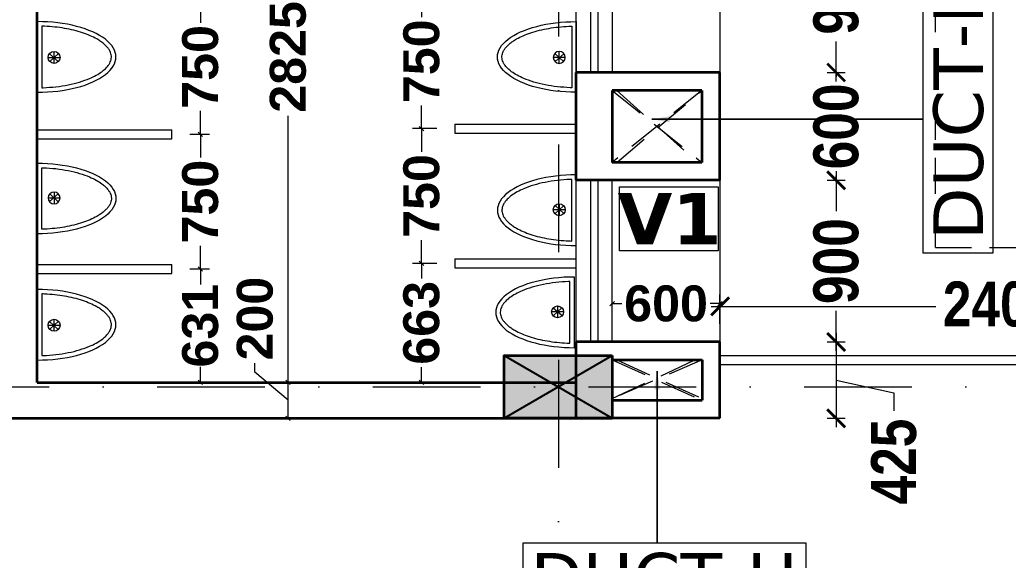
# Model space of a CAD drawing. Header units: millimetres. Extents: x -3092155 to 4513934, y -12317808 to 1850003.
# Drawn here: x -379332 to -373830, y -5524752 to -5521742 of the extents above; entities that cross this region are included whole.
import ezdxf

# ---------------------------------------------------------------- set-up
doc = ezdxf.new("R2010")
doc.units = ezdxf.units.MM
doc.header["$LTSCALE"] = 2
doc.header["$MEASUREMENT"] = 0
doc.header["$PDMODE"] = 34
doc.header["$PDSIZE"] = 500
doc.linetypes.add('DASHDOT', pattern=[1, 0.5, -0.25, 0, -0.25])
doc.linetypes.add('DASHED2', pattern=[0.375, 0.25, -0.125])
for name, color, linetype, lineweight in [('coloumn', 10, 'Continuous', 35), ('cornice', 12, 'Continuous', 25), ('D DIM', 250, 'Continuous', 9), ('FIXTURE', 252, 'Continuous', 0), ('glass', 5, 'Continuous', 15), ('GRID', 251, 'DASHDOT', 5), ('RAILING', 47, 'Continuous', 13), ('SILL', 74, 'Continuous', 9), ('TEXT', 7, 'Continuous', 13), ('toi.dim.', 214, 'Continuous', 9), ('VENTI', 162, 'Continuous', 5), ('WAll', 250, 'Continuous', 35)]:
    doc.layers.add(name, color=color, linetype=linetype, lineweight=lineweight)
for name, color, linetype, lineweight, true_color in [('DOT', 7, 'DASHED2', 0, 0x89067c), ('duct text', 7, 'Continuous', 5, 0x30182a), ('partation wall', 7, 'Continuous', 20, 0x525023)]:
    doc.layers.add(name, color=color, linetype=linetype, lineweight=lineweight, true_color=true_color)
doc.styles.add('door', font='arial.ttf', dxfattribs={"height": 70})
doc.styles.add('INNER DIM', font='ARIALNB.TTF', dxfattribs={"height": 250})
doc.styles.add('int dim', font='arialbd.ttf', dxfattribs={"height": 200})
doc.styles.add('style2', font='verdana.ttf')
doc.dimstyles.new('DOOR', dxfattribs={"dimtxt": 100, "dimasz": 100, "dimexe": 25, "dimexo": 50, "dimgap": 25, "dimtad": 0, "dimtih": 1, "dimtoh": 1, "dimdec": 0, "dimzin": 3, "dimdsep": 46, "dimtxsty": 'door', "dimblk": 'OBLIQUE', "dimcen": 200, "dimclrd": 256, "dimclre": 256, "dimclrt": 256, "dimadec": 0, "dimazin": 0, "dimtfac": 1, "dimtdec": 0, "dimtofl": 0, "dimtmove": 2, "dimatfit": 3, "dimfxl": 300, "dimfxlon": 1, "dimfrac": 1, "dimtolj": 1, "dimtzin": 0, "dimlwd": -1, "dimlwe": -1, "dimarcsym": 0})
doc.dimstyles.new('external final', dxfattribs={"dimscale": 0, "dimtxt": 250, "dimasz": 100, "dimexe": 50, "dimexo": 50, "dimgap": 50, "dimtad": 0, "dimdec": 0, "dimzin": 0, "dimdsep": 46, "dimtxsty": 'INNER DIM', "dimblk": 'ARCHTICK', "dimcen": 100, "dimdle": 50, "dimclrd": 256, "dimclre": 256, "dimclrt": 256, "dimadec": 0, "dimazin": 0, "dimtfac": 1, "dimtdec": 0, "dimtix": 1, "dimtmove": 1, "dimatfit": 3, "dimfxl": 50, "dimfxlon": 1, "dimtolj": 1, "dimtzin": 0, "dimlwd": -1, "dimlwe": -1, "dimarcsym": 1})
doc.dimstyles.new('toilet detail', dxfattribs={"dimtxt": 150, "dimasz": 25, "dimexe": 50, "dimexo": 100, "dimgap": 25, "dimtad": 0, "dimdec": 0, "dimzin": 3, "dimdsep": 46, "dimtxsty": 'int dim', "dimblk": 'OBLIQUE', "dimcen": 90, "dimclrd": 214, "dimclre": 214, "dimclrt": 256, "dimadec": 0, "dimazin": 0, "dimtfac": 1, "dimtdec": 0, "dimtofl": 0, "dimtmove": 1, "dimatfit": 3, "dimfxl": 1, "dimfrac": 1, "dimtolj": 1, "dimtzin": 0, "dimlwd": -1, "dimlwe": -1, "dimarcsym": 1})

# ---------------------------------------------------------------- blocks, each defined once
blk = doc.blocks.new('_ArchTick')
at = {"color": 0, "linetype": 'ByBlock', "const_width": 0.15}
blk.add_lwpolyline([(-0.5, -0.5), (0.5, 0.5)], dxfattribs=at)
blk = doc.blocks.new('*D215')
at = {"layer": 'D DIM', "ltscale": 100, "transparency": 16777216}
for p, q in [((-374787.9, -5521086.2), (-374787.9, -5521308.8)), ((-374837.9, -5521136.2), (-374737.9, -5521136.2)), ((-374787.9, -5522086.2), (-374787.9, -5521863.6)), ((-374837.9, -5522036.2), (-374737.9, -5522036.2))]:
    blk.add_line(p, q, dxfattribs=at)
at = {"layer": 'Defpoints', "color": 0, "lineweight": 50, "ltscale": 100, "transparency": 16777216}
for p in [(-375433.5, -5521136.2), (-375433.5, -5522036.2), (-374787.9, -5522036.2)]:
    blk.add_point(p, dxfattribs=at)
at = {"layer": 'D DIM', "ltscale": 100, "transparency": 16777216, "xscale": 100, "yscale": 100, "zscale": 100}
for p, rotation in [((-374787.9, -5521136.2), 90), ((-374787.9, -5522036.2), 270)]:
    blk.add_blockref('_ArchTick', p, dxfattribs=dict(at, rotation=rotation))
at = {"layer": 'D DIM', "ltscale": 100, "transparency": 16777216, "insert": (-374787.9, -5521586.2), "char_height": 250, "attachment_point": 5, "rotation": 90, "style": 'INNER DIM'}
blk.add_mtext('\\A1;900', dxfattribs=at)
blk = doc.blocks.new('*D216')
at = {"layer": 'D DIM', "ltscale": 100, "transparency": 16777216}
for p, q in [((-374837.9, -5522036.2), (-374737.9, -5522036.2)), ((-374787.9, -5522036.2), (-374787.9, -5522060.3)), ((-374787.9, -5522636.2), (-374787.9, -5522612.1)), ((-374837.9, -5522636.2), (-374737.9, -5522636.2))]:
    blk.add_line(p, q, dxfattribs=at)
at = {"layer": 'Defpoints', "color": 0, "lineweight": 50, "ltscale": 100, "transparency": 16777216}
for p in [(-375433.5, -5522036.2), (-375433.5, -5522636.2), (-374787.9, -5522636.2)]:
    blk.add_point(p, dxfattribs=at)
at = {"layer": 'D DIM', "ltscale": 100, "transparency": 16777216, "insert": (-374787.9, -5522336.2), "char_height": 250, "attachment_point": 5, "rotation": 90, "style": 'INNER DIM'}
blk.add_mtext('\\A1;600', dxfattribs=at)
blk = doc.blocks.new('*D217')
at = {"layer": 'D DIM', "ltscale": 100, "transparency": 16777216}
for p, q in [((-374787.9, -5522586.2), (-374787.9, -5522808.8)), ((-374837.9, -5522636.2), (-374737.9, -5522636.2)), ((-374787.9, -5523586.2), (-374787.9, -5523363.6)), ((-374837.9, -5523536.2), (-374737.9, -5523536.2))]:
    blk.add_line(p, q, dxfattribs=at)
at = {"layer": 'Defpoints', "color": 0, "lineweight": 50, "ltscale": 100, "transparency": 16777216}
for p in [(-375433.5, -5522636.2), (-375433.5, -5523536.2), (-374787.9, -5523536.2)]:
    blk.add_point(p, dxfattribs=at)
at = {"layer": 'D DIM', "ltscale": 100, "transparency": 16777216, "xscale": 100, "yscale": 100, "zscale": 100}
for p, rotation in [((-374787.9, -5522636.2), 90), ((-374787.9, -5523536.2), 270)]:
    blk.add_blockref('_ArchTick', p, dxfattribs=dict(at, rotation=rotation))
at = {"layer": 'D DIM', "ltscale": 100, "transparency": 16777216, "insert": (-374787.9, -5523086.2), "char_height": 250, "attachment_point": 5, "rotation": 90, "style": 'INNER DIM'}
blk.add_mtext('\\A1;900', dxfattribs=at)
blk = doc.blocks.new('*D218')
at = {"layer": 'D DIM', "ltscale": 100, "transparency": 16777216}
for p, q in [((-374787.9, -5523486.2), (-374787.9, -5524011.2)), ((-374837.9, -5523536.2), (-374737.9, -5523536.2)), ((-374787.9, -5523748.7), (-374466.2, -5523820.5)), ((-374466.2, -5523820.5), (-374466.2, -5523920.5)), ((-374837.9, -5523961.2), (-374737.9, -5523961.2))]:
    blk.add_line(p, q, dxfattribs=at)
at = {"layer": 'Defpoints', "color": 0, "lineweight": 50, "ltscale": 100, "transparency": 16777216}
for p in [(-375433.5, -5523536.2), (-375433.5, -5523961.2), (-374787.9, -5523961.2)]:
    blk.add_point(p, dxfattribs=at)
at = {"layer": 'D DIM', "ltscale": 100, "transparency": 16777216, "xscale": 100, "yscale": 100, "zscale": 100}
for p, rotation in [((-374787.9, -5523536.2), 90), ((-374787.9, -5523961.2), 270)]:
    blk.add_blockref('_ArchTick', p, dxfattribs=dict(at, rotation=rotation))
at = {"layer": 'D DIM', "ltscale": 100, "transparency": 16777216, "insert": (-374466.2, -5524202.4), "char_height": 250, "attachment_point": 5, "rotation": 90, "style": 'INNER DIM'}
blk.add_mtext('\\A1;425', dxfattribs=at)
blk = doc.blocks.new('*D219')
at = {"layer": 'D DIM', "ltscale": 100, "transparency": 16777216}
for p, q in [((-375433.5, -5523388.3), (-375433.5, -5523288.3)), ((-373033.5, -5523388.3), (-373033.5, -5523288.3)), ((-375483.5, -5523338.3), (-374233.5, -5523338.3)), ((-372983.5, -5523338.3), (-373517.5, -5523338.3))]:
    blk.add_line(p, q, dxfattribs=at)
at = {"layer": 'Defpoints', "color": 0, "lineweight": 50, "ltscale": 100, "transparency": 16777216}
for p in [(-375433.5, -5523338.3), (-375433.5, -5523611.2), (-373033.5, -5523611.2)]:
    blk.add_point(p, dxfattribs=at)
at = {"layer": 'D DIM', "ltscale": 100, "transparency": 16777216, "xscale": 100, "yscale": 100, "zscale": 100, "rotation": 180}
blk.add_blockref('_ArchTick', (-375433.5, -5523338.3), dxfattribs=at)
at = {"layer": 'D DIM', "ltscale": 100, "transparency": 16777216, "xscale": 100, "yscale": 100, "zscale": 100}
blk.add_blockref('_ArchTick', (-373033.5, -5523338.3), dxfattribs=at)
at = {"layer": 'D DIM', "ltscale": 100, "transparency": 16777216, "insert": (-373875.5, -5523326.5), "char_height": 250, "attachment_point": 5, "style": 'INNER DIM'}
blk.add_mtext('\\A1;2400', dxfattribs=at)
blk = doc.blocks.new('S.F')
at = {"layer": 'coloumn', "ltscale": 100}
blk.add_hatch(color=256, dxfattribs=at).paths.add_polyline_path([(109635.5, -5831806.2), (109635.5, -5832156.2), (109035.5, -5832156.2), (109035.5, -5831806.2)])
at = {"layer": 'coloumn', "lineweight": 25, "ltscale": 100}
for p, q in [((109035.5, -5832156.2), (109635.5, -5831806.2)), ((109035.5, -5831806.2), (109635.5, -5832156.2))]:
    blk.add_line(p, q, dxfattribs=at)
at = {"layer": 'coloumn', "ltscale": 100}
blk.add_lwpolyline([(109635.5, -5831806.2), (109635.5, -5832156.2), (109035.5, -5832156.2), (109035.5, -5831806.2)], close=True, dxfattribs=at)
blk = doc.blocks.new('uri')
at = {"layer": 'FIXTURE', "ltscale": 100}
for p, q in [((1256537.1, -5187074), (1256537.1, -5186680.5)), ((1256512.1, -5187048.7), (1256512.1, -5186705.8)), ((1256466.9, -5186851.8), (1256419.1, -5186897.2)), ((1256419.4, -5186851.5), (1256468.8, -5186895.1)), ((1256443, -5186841.5), (1256443, -5186907.5)), ((1256476, -5186874.5), (1256410, -5186874.5))]:
    blk.add_line(p, q, dxfattribs=at)
blk.add_circle((1256443, -5186874.5), 33, dxfattribs=at)
blk.add_ellipse((1256537.1, -5186877.2), major_axis=(438.1, 0), ratio=0.449067, start_param=1.570796, end_param=4.712389, dxfattribs=at)
blk.add_open_spline([(1256512.1, -5186705.8), (1256509.5, -5186705.9), (1256506.8, -5186706), (1256480, -5186706.9), (1256456, -5186708.7), (1256409.1, -5186714), (1256386.2, -5186717.6), (1256342.2, -5186726.3), (1256321.1, -5186731.6), (1256281.3, -5186743.5), (1256262.7, -5186750.2), (1256232.3, -5186763.1), (1256219.9, -5186769.1), (1256197.3, -5186781.7), (1256187, -5186788.2), (1256170.4, -5186800.5), (1256163.6, -5186806.1), (1256151.8, -5186817.5), (1256146.7, -5186823.2), (1256138.9, -5186833.5), (1256135.9, -5186838.1), (1256130.9, -5186847.2), (1256129, -5186851.7), (1256126.1, -5186860.5), (1256125.1, -5186864.8), (1256124, -5186873.4), (1256123.9, -5186877.6), (1256124.5, -5186886.2), (1256125.2, -5186890.5), (1256127.6, -5186899.2), (1256129.3, -5186903.6), (1256133.7, -5186912.7), (1256136.4, -5186917.3), (1256142.9, -5186926.6), (1256146.7, -5186931.3), (1256155.4, -5186940.7), (1256160.4, -5186945.4), (1256171.3, -5186954.7), (1256177.4, -5186959.3), (1256190.5, -5186968.4), (1256197.6, -5186972.9), (1256216.5, -5186983.7), (1256228.9, -5186989.8), (1256255.6, -5187001.5), (1256270, -5187006.9), (1256300.3, -5187016.9), (1256316.3, -5187021.5), (1256349.6, -5187029.7), (1256366.9, -5187033.3), (1256402.5, -5187039.4), (1256420.8, -5187041.9), (1256458.1, -5187045.9), (1256477, -5187047.3), (1256501.4, -5187048.3), (1256506.8, -5187048.5), (1256512.1, -5187048.7)], degree=3, knots=[1.629393, 1.629393, 1.629393, 1.629393, 1.648181, 1.648181, 1.818462, 1.818462, 1.988743, 1.988743, 2.159025, 2.159025, 2.329306, 2.329306, 2.461629, 2.461629, 2.593951, 2.593951, 2.703241, 2.703241, 2.812532, 2.812532, 2.903056, 2.903056, 2.993581, 2.993581, 3.084106, 3.084106, 3.17463, 3.17463, 3.265155, 3.265155, 3.35568, 3.35568, 3.446205, 3.446205, 3.536729, 3.536729, 3.627254, 3.627254, 3.717779, 3.717779, 3.808303, 3.808303, 3.942921, 3.942921, 4.077539, 4.077539, 4.212157, 4.212157, 4.346775, 4.346775, 4.481393, 4.481393, 4.616011, 4.616011, 4.653792, 4.653792, 4.653792, 4.653792], dxfattribs=at)
blk = doc.blocks.new('_Oblique')
at = {"color": 0, "linetype": 'ByBlock', "lineweight": -2}
blk.add_line((-0.5, -0.5), (0.5, 0.5), dxfattribs=at)
blk = doc.blocks.new('*D1144')
at = {"layer": 'Defpoints', "color": 0, "lineweight": 50, "ltscale": 100, "transparency": 16777216}
for p in [(-1459065.3, -5393589.5), (-1458368.5, -5393589.5), (-1458368.5, -5393789.5)]:
    blk.add_point(p, dxfattribs=at)
at = {"layer": 'toi.dim.', "color": 214, "ltscale": 100, "transparency": 16777216}
for p, q in [((-1459249.4, -5393532.6), (-1459249.4, -5393482.6)), ((-1459065.3, -5393689.5), (-1459249.4, -5393532.6)), ((-1458468.5, -5393589.5), (-1459115.3, -5393589.5)), ((-1459065.3, -5393789.5), (-1459065.3, -5393589.5)), ((-1458468.5, -5393789.5), (-1459115.3, -5393789.5))]:
    blk.add_line(p, q, dxfattribs=at)
at = {"layer": 'toi.dim.', "color": 214, "ltscale": 100, "transparency": 16777216, "xscale": 25, "yscale": 25, "zscale": 25}
for p, rotation in [((-1459065.3, -5393589.5), 90), ((-1459065.3, -5393789.5), 270)]:
    blk.add_blockref('_Oblique', p, dxfattribs=dict(at, rotation=rotation))
at = {"layer": 'toi.dim.', "ltscale": 100, "transparency": 16777216, "insert": (-1459249.4, -5393234.8), "char_height": 200, "attachment_point": 5, "rotation": 90, "style": 'int dim'}
blk.add_mtext('\\A1;200', dxfattribs=at)
blk = doc.blocks.new('*D1145')
at = {"layer": 'Defpoints', "color": 0, "lineweight": 50, "ltscale": 100, "transparency": 16777216}
for p in [(-1459065.3, -5390764.5), (-1458811.6, -5390764.5), (-1458368.5, -5393589.5)]:
    blk.add_point(p, dxfattribs=at)
at = {"layer": 'toi.dim.', "color": 214, "ltscale": 100, "transparency": 16777216}
for p, q in [((-1458911.6, -5390764.5), (-1459115.3, -5390764.5)), ((-1459065.3, -5390764.5), (-1459065.3, -5391449.4)), ((-1459065.3, -5393589.5), (-1459065.3, -5392105.5)), ((-1458468.5, -5393589.5), (-1459115.3, -5393589.5))]:
    blk.add_line(p, q, dxfattribs=at)
at = {"layer": 'toi.dim.', "color": 214, "ltscale": 100, "transparency": 16777216, "xscale": 25, "yscale": 25, "zscale": 25}
for p, rotation in [((-1459065.3, -5390764.5), 90), ((-1459065.3, -5393589.5), 270)]:
    blk.add_blockref('_Oblique', p, dxfattribs=dict(at, rotation=rotation))
at = {"layer": 'toi.dim.', "ltscale": 100, "transparency": 16777216, "insert": (-1459065.3, -5391777.5), "char_height": 200, "attachment_point": 5, "rotation": 90, "style": 'int dim'}
blk.add_mtext('\\A1;2825', dxfattribs=at)
blk = doc.blocks.new('*D1154')
at = {"layer": 'Defpoints', "color": 0, "lineweight": 50, "ltscale": 100, "transparency": 16777216}
for p in [(-1456661.2, -5393151.3), (-1457261.6, -5393364.5), (-1456661.2, -5393364.5)]:
    blk.add_point(p, dxfattribs=at)
at = {"layer": 'toi.dim.', "color": 214, "ltscale": 100, "transparency": 16777216}
for p, q in [((-1457261.6, -5393264.5), (-1457261.6, -5393101.3)), ((-1456661.2, -5393264.5), (-1456661.2, -5393101.3)), ((-1457261.6, -5393151.3), (-1457206.7, -5393151.3)), ((-1456661.2, -5393151.3), (-1456716.2, -5393151.3))]:
    blk.add_line(p, q, dxfattribs=at)
at = {"layer": 'toi.dim.', "color": 214, "ltscale": 100, "transparency": 16777216, "xscale": 25, "yscale": 25, "zscale": 25, "rotation": 180}
blk.add_blockref('_Oblique', (-1457261.6, -5393151.3), dxfattribs=at)
at = {"layer": 'toi.dim.', "color": 214, "ltscale": 100, "transparency": 16777216, "xscale": 25, "yscale": 25, "zscale": 25}
blk.add_blockref('_Oblique', (-1456661.2, -5393151.3), dxfattribs=at)
at = {"layer": 'toi.dim.', "ltscale": 100, "transparency": 16777216, "insert": (-1456961.4, -5393151.3), "char_height": 200, "attachment_point": 5, "style": 'int dim'}
blk.add_mtext('\\A1;600', dxfattribs=at)
blk = doc.blocks.new('*D1156')
at = {"layer": 'Defpoints', "color": 0, "lineweight": 50, "ltscale": 100, "transparency": 16777216}
for p in [(-1458136.6, -5391426.9), (-1458322.5, -5392176.9), (-1458136.6, -5392176.9)]:
    blk.add_point(p, dxfattribs=at)
at = {"layer": 'toi.dim.', "color": 214, "ltscale": 100, "transparency": 16777216}
for p, q in [((-1458236.6, -5391426.9), (-1458372.5, -5391426.9)), ((-1458322.5, -5391426.9), (-1458322.5, -5391556.7)), ((-1458322.5, -5392176.9), (-1458322.5, -5392047.2)), ((-1458236.6, -5392176.9), (-1458372.5, -5392176.9))]:
    blk.add_line(p, q, dxfattribs=at)
at = {"layer": 'toi.dim.', "color": 214, "ltscale": 100, "transparency": 16777216, "xscale": 25, "yscale": 25, "zscale": 25}
for p, rotation in [((-1458322.5, -5391426.9), 90), ((-1458322.5, -5392176.9), 270)]:
    blk.add_blockref('_Oblique', p, dxfattribs=dict(at, rotation=rotation))
at = {"layer": 'toi.dim.', "ltscale": 100, "transparency": 16777216, "insert": (-1458322.5, -5391801.9), "char_height": 200, "attachment_point": 5, "rotation": 90, "style": 'int dim'}
blk.add_mtext('\\A1;750', dxfattribs=at)
blk = doc.blocks.new('*D1157')
at = {"layer": 'Defpoints', "color": 0, "lineweight": 50, "ltscale": 100, "transparency": 16777216}
for p in [(-1458136.6, -5392176.9), (-1458322.5, -5392926.9), (-1458136.6, -5392926.9)]:
    blk.add_point(p, dxfattribs=at)
at = {"layer": 'toi.dim.', "color": 214, "ltscale": 100, "transparency": 16777216}
for p, q in [((-1458236.6, -5392176.9), (-1458372.5, -5392176.9)), ((-1458322.5, -5392176.9), (-1458322.5, -5392306.7)), ((-1458322.5, -5392926.9), (-1458322.5, -5392797.2)), ((-1458236.6, -5392926.9), (-1458372.5, -5392926.9))]:
    blk.add_line(p, q, dxfattribs=at)
at = {"layer": 'toi.dim.', "color": 214, "ltscale": 100, "transparency": 16777216, "xscale": 25, "yscale": 25, "zscale": 25}
for p, rotation in [((-1458322.5, -5392176.9), 90), ((-1458322.5, -5392926.9), 270)]:
    blk.add_blockref('_Oblique', p, dxfattribs=dict(at, rotation=rotation))
at = {"layer": 'toi.dim.', "ltscale": 100, "transparency": 16777216, "insert": (-1458322.5, -5392551.9), "char_height": 200, "attachment_point": 5, "rotation": 90, "style": 'int dim'}
blk.add_mtext('\\A1;750', dxfattribs=at)
blk = doc.blocks.new('*D1158')
at = {"layer": 'Defpoints', "color": 0, "lineweight": 50, "ltscale": 100, "transparency": 16777216}
for p in [(-1458136.6, -5392926.9), (-1458322.5, -5393589.5), (-1458136.6, -5393589.5)]:
    blk.add_point(p, dxfattribs=at)
at = {"layer": 'toi.dim.', "color": 214, "ltscale": 100, "transparency": 16777216}
for p, q in [((-1458236.6, -5392926.9), (-1458372.5, -5392926.9)), ((-1458322.5, -5392926.9), (-1458322.5, -5393012.1)), ((-1458322.5, -5393589.5), (-1458322.5, -5393504.3)), ((-1458236.6, -5393589.5), (-1458372.5, -5393589.5))]:
    blk.add_line(p, q, dxfattribs=at)
at = {"layer": 'toi.dim.', "color": 214, "ltscale": 100, "transparency": 16777216, "xscale": 25, "yscale": 25, "zscale": 25}
for p, rotation in [((-1458322.5, -5392926.9), 90), ((-1458322.5, -5393589.5), 270)]:
    blk.add_blockref('_Oblique', p, dxfattribs=dict(at, rotation=rotation))
at = {"layer": 'toi.dim.', "ltscale": 100, "transparency": 16777216, "insert": (-1458322.5, -5393258.2), "char_height": 200, "attachment_point": 5, "rotation": 90, "style": 'int dim'}
blk.add_mtext('\\A1;663', dxfattribs=at)
blk = doc.blocks.new('*D1189')
at = {"layer": 'Defpoints', "color": 0, "lineweight": 50, "ltscale": 100, "transparency": 16777216}
for p in [(-1459711.6, -5392958.2), (-1459553.4, -5392958.2), (-1459650, -5393589.5)]:
    blk.add_point(p, dxfattribs=at)
at = {"layer": 'toi.dim.', "color": 214, "ltscale": 100, "transparency": 16777216}
for p, q in [((-1459611.6, -5392958.2), (-1459503.4, -5392958.2)), ((-1459553.4, -5392958.2), (-1459553.4, -5393044.4)), ((-1459553.4, -5393589.5), (-1459553.4, -5393503.3)), ((-1459550, -5393589.5), (-1459503.4, -5393589.5))]:
    blk.add_line(p, q, dxfattribs=at)
at = {"layer": 'toi.dim.', "color": 214, "ltscale": 100, "transparency": 16777216, "xscale": 25, "yscale": 25, "zscale": 25}
for p, rotation in [((-1459553.4, -5392958.2), 90), ((-1459553.4, -5393589.5), 270)]:
    blk.add_blockref('_Oblique', p, dxfattribs=dict(at, rotation=rotation))
at = {"layer": 'toi.dim.', "ltscale": 100, "transparency": 16777216, "insert": (-1459553.4, -5393273.9), "char_height": 200, "attachment_point": 5, "rotation": 90, "style": 'int dim'}
blk.add_mtext('\\A1;631', dxfattribs=at)
blk = doc.blocks.new('*D1190')
at = {"layer": 'Defpoints', "color": 0, "lineweight": 50, "ltscale": 100, "transparency": 16777216}
for p in [(-1459711.6, -5392208.2), (-1459553.4, -5392208.2), (-1459711.6, -5392958.2)]:
    blk.add_point(p, dxfattribs=at)
at = {"layer": 'toi.dim.', "color": 214, "ltscale": 100, "transparency": 16777216}
for p, q in [((-1459611.6, -5392208.2), (-1459503.4, -5392208.2)), ((-1459553.4, -5392208.2), (-1459553.4, -5392338)), ((-1459553.4, -5392958.2), (-1459553.4, -5392828.5)), ((-1459611.6, -5392958.2), (-1459503.4, -5392958.2))]:
    blk.add_line(p, q, dxfattribs=at)
at = {"layer": 'toi.dim.', "color": 214, "ltscale": 100, "transparency": 16777216, "xscale": 25, "yscale": 25, "zscale": 25}
for p, rotation in [((-1459553.4, -5392208.2), 90), ((-1459553.4, -5392958.2), 270)]:
    blk.add_blockref('_Oblique', p, dxfattribs=dict(at, rotation=rotation))
at = {"layer": 'toi.dim.', "ltscale": 100, "transparency": 16777216, "insert": (-1459553.4, -5392583.2), "char_height": 200, "attachment_point": 5, "rotation": 90, "style": 'int dim'}
blk.add_mtext('\\A1;750', dxfattribs=at)
blk = doc.blocks.new('*D1191')
at = {"layer": 'Defpoints', "color": 0, "lineweight": 50, "ltscale": 100, "transparency": 16777216}
for p in [(-1459711.6, -5391458.2), (-1459553.4, -5391458.2), (-1459711.6, -5392208.2)]:
    blk.add_point(p, dxfattribs=at)
at = {"layer": 'toi.dim.', "color": 214, "ltscale": 100, "transparency": 16777216}
for p, q in [((-1459611.6, -5391458.2), (-1459503.4, -5391458.2)), ((-1459553.4, -5391458.2), (-1459553.4, -5391588)), ((-1459553.4, -5392208.2), (-1459553.4, -5392078.5)), ((-1459611.6, -5392208.2), (-1459503.4, -5392208.2))]:
    blk.add_line(p, q, dxfattribs=at)
at = {"layer": 'toi.dim.', "color": 214, "ltscale": 100, "transparency": 16777216, "xscale": 25, "yscale": 25, "zscale": 25}
for p, rotation in [((-1459553.4, -5391458.2), 90), ((-1459553.4, -5392208.2), 270)]:
    blk.add_blockref('_Oblique', p, dxfattribs=dict(at, rotation=rotation))
at = {"layer": 'toi.dim.', "ltscale": 100, "transparency": 16777216, "insert": (-1459553.4, -5391833.2), "char_height": 200, "attachment_point": 5, "rotation": 90, "style": 'int dim'}
blk.add_mtext('\\A1;750', dxfattribs=at)
blk = doc.blocks.new('7u6ujuj')
at = {"layer": 'DOT', "ltscale": 400}
for p, q in [((-1457261.6, -5391964.5), (-1456761.6, -5392364.5)), ((-1456761.6, -5391964.5), (-1457261.6, -5392364.5)), ((-1457261.2, -5393464.5), (-1456761.2, -5393689.5)), ((-1456761.2, -5393464.5), (-1457261.2, -5393679.5))]:
    blk.add_line(p, q, dxfattribs=at)
at = {"layer": 'glass', "ltscale": 100}
for p, q in [((-1457381.6, -5390964.5), (-1457381.6, -5391864.5)), ((-1457341.6, -5390964.5), (-1457341.6, -5391864.5)), ((-1457381.6, -5392464.5), (-1457381.6, -5393364.5)), ((-1457341.6, -5392464.5), (-1457341.6, -5393364.5))]:
    blk.add_line(p, q, dxfattribs=at)
at = {"layer": 'partation wall', "ltscale": 100}
for p, q in [((-1460461.6, -5392183.2), (-1459711.6, -5392183.2)), ((-1459711.6, -5392233.2), (-1459711.6, -5392183.2)), ((-1458136.6, -5392151.9), (-1458136.6, -5392201.9)), ((-1458136.6, -5392151.9), (-1457461.6, -5392151.9)), ((-1460461.6, -5392233.2), (-1459711.6, -5392233.2)), ((-1458136.6, -5392201.9), (-1457461.6, -5392201.9)), ((-1460461.6, -5392933.2), (-1459711.6, -5392933.2)), ((-1459711.6, -5392983.2), (-1459711.6, -5392933.2)), ((-1458136.6, -5392901.9), (-1458136.6, -5392951.9)), ((-1458136.6, -5392901.9), (-1457461.6, -5392901.9)), ((-1458136.6, -5392951.9), (-1457461.6, -5392951.9)), ((-1460461.6, -5392983.2), (-1459711.6, -5392983.2))]:
    blk.add_line(p, q, dxfattribs=at)
at = {"layer": 'SILL', "ltscale": 100}
for p, q in [((-1457461.6, -5391864.5), (-1457461.6, -5383839.5)), ((-1457261.6, -5390964.5), (-1457261.6, -5391864.5)), ((-1457461.6, -5393364.5), (-1457461.6, -5392464.5)), ((-1457261.6, -5393364.5), (-1457261.6, -5392464.5))]:
    blk.add_line(p, q, dxfattribs=at)
at = {"layer": 'VENTI', "ltscale": 100}
blk.add_lwpolyline([(-1456671.3, -5392858), (-1457220.3, -5392858), (-1457220.3, -5392500.8), (-1456671.3, -5392500.8)], close=True, dxfattribs=at)
at = {"layer": 'WAll', "ltscale": 100}
for p, q in [((-1460461.6, -5393589.5), (-1460461.6, -5390189.5)), ((-1456661.6, -5391864.5), (-1457461.6, -5391864.5)), ((-1457461.6, -5392464.5), (-1457461.6, -5391864.5)), ((-1456661.6, -5392464.5), (-1456661.6, -5391864.5)), ((-1457261.6, -5391964.5), (-1457261.6, -5392364.5)), ((-1456761.6, -5391964.5), (-1457261.6, -5391964.5)), ((-1456761.6, -5391964.5), (-1456761.6, -5392364.5)), ((-1456761.6, -5392364.5), (-1457261.6, -5392364.5)), ((-1456661.6, -5392464.5), (-1457461.6, -5392464.5)), ((-1457461.2, -5393789.5), (-1457461.2, -5393364.5)), ((-1456661.2, -5393364.5), (-1457461.2, -5393364.5)), ((-1456661.2, -5393789.5), (-1456661.2, -5393364.5)), ((-1457261.2, -5393464.5), (-1456761.2, -5393464.5)), ((-1457261.2, -5393464.5), (-1457261.2, -5393789.5)), ((-1456761.2, -5393464.5), (-1456761.2, -5393689.5)), ((-1460461.6, -5393589.5), (-1457861.2, -5393589.5)), ((-1460461.2, -5393589.5), (-1457461.2, -5393589.5)), ((-1457261.2, -5393689.5), (-1456761.2, -5393689.5)), ((-1460661.6, -5393789.5), (-1457261.2, -5393789.5)), ((-1456661.2, -5393789.5), (-1457261.2, -5393789.5))]:
    blk.add_line(p, q, dxfattribs=at)
at = {"layer": 'WAll', "rotation": 180}
for p in [(-203924.5, -10578654.9), (-203924.5, -10580146)]:
    blk.add_blockref('uri', p, dxfattribs=at)
at = {"layer": 'WAll', "xscale": -1, "rotation": 180}
blk.add_blockref('uri', (-2713998.8, -10578654.9), dxfattribs=at)
at = {"layer": 'WAll', "xscale": -1}
blk.add_blockref('uri', (-203924.5, -205688.4), dxfattribs=at)
at = {"layer": 'WAll'}
for p in [(-2713998.8, -205754.1), (-2714008.2, -206322.6)]:
    blk.add_blockref('uri', p, dxfattribs=at)
at = {"layer": 'VENTI', "ltscale": 100, "insert": (-1456942, -5392678.4), "char_height": 287, "attachment_point": 5, "style": 'style2'}
blk.add_mtext('\\pt3157;{\\fVerdana|b1|i0|c0|p34;V1}', dxfattribs=at)
at = {"layer": 'toi.dim.', "ltscale": 100}
for base, p1, p2, picture, middle in [((-1459065.3, -5390764.5), (-1458368.5, -5393589.5), (-1458811.6, -5390764.5), '*D1145', (-1459065.3, -5391777.5)), ((-1459065.3, -5393589.5), (-1458368.5, -5393789.5), (-1458368.5, -5393589.5), '*D1144', (-1459249.4, -5393457.6))]:
    dim = blk.add_linear_dim(base=base, p1=p1, p2=p2, angle=90, dimstyle='toilet detail', dxfattribs=at)
    dim.commit()
    dim.dimension.update_dxf_attribs({"geometry": picture, "text_midpoint": middle, "dimtype": 160})
for base, p1, p2, angle, picture, middle in [((-1458322.5, -5392176.9), (-1458136.6, -5391426.9), (-1458136.6, -5392176.9), 90, '*D1156', (-1458322.5, -5391801.9)), ((-1459553.4, -5391458.2), (-1459711.6, -5392208.2), (-1459711.6, -5391458.2), 90, '*D1191', (-1459553.4, -5391833.2)), ((-1458322.5, -5392926.9), (-1458136.6, -5392176.9), (-1458136.6, -5392926.9), 90, '*D1157', (-1458322.5, -5392551.9)), ((-1459553.4, -5392208.2), (-1459711.6, -5392958.2), (-1459711.6, -5392208.2), 90, '*D1190', (-1459553.4, -5392583.2)), ((-1459553.4, -5392958.2), (-1459650, -5393589.5), (-1459711.6, -5392958.2), 90, '*D1189', (-1459553.4, -5393273.9)), ((-1458322.5, -5393589.5), (-1458136.6, -5392926.9), (-1458136.6, -5393589.5), 90, '*D1158', (-1458322.5, -5393258.2)), ((-1456661.2, -5393151.3), (-1457261.6, -5393364.5), (-1456661.2, -5393364.5), 180, '*D1154', (-1456961.4, -5393151.3))]:
    dim = blk.add_linear_dim(base=base, p1=p1, p2=p2, angle=angle, dimstyle='toilet detail', dxfattribs=at)
    dim.commit()
    dim.dimension.update_dxf_attribs({"geometry": picture, "text_midpoint": middle})
blk = doc.blocks.new('hyh')
at = {"layer": 'duct text', "ltscale": 0.1}
for points in [[(-111048, -5567031.4), (-111048, -5565458.9), (-110661.8, -5565458.9), (-110661.8, -5567031.4)], [(-113274.7, -5568645.3), (-111702.2, -5568645.3), (-111702.2, -5569031.5), (-113274.7, -5569031.5)]]:
    blk.add_lwpolyline(points, close=True, dxfattribs=at)
at = {"layer": 'duct text', "ltscale": 0.1, "insert": (-110851.4, -5566246.8), "char_height": 276.639, "width": 1547.237, "attachment_point": 5, "rotation": 90, "style": 'style2'}
blk.add_mtext('\\pt3043;DUCT-F', dxfattribs=at)
at = {"layer": 'duct text', "ltscale": 0.1, "insert": (-112490.1, -5568841.9), "char_height": 276.639, "width": 1547.237, "attachment_point": 5, "style": 'style2'}
blk.add_mtext('\\pt3043;DUCT-H', dxfattribs=at)
at = {"layer": 'duct text', "ltscale": 0.1}
for points in [[(-112559.1, -5566286.3), (-111048, -5566286.3), (-112559.1, -5566286.3)], [(-112529.5, -5567689.5), (-112529.5, -5568645.3), (-112529.5, -5567689.5)]]:
    blk.add_leader(points, dimstyle='DOOR', dxfattribs=at)

msp = doc.modelspace()

# ---------------------------------------------------------------- linework, layer by layer
at = {"layer": 'DOT', "ltscale": 400}
for p, q in [((-374234.3, -5523011.2), (-374234.3, -5513410.2)), ((-376008.9, -5522536.2), (-375534.3, -5522136.2)), ((-376008.9, -5522136.2), (-375558.7, -5522536.2)), ((-374234.3, -5523011.2), (-372434.3, -5523011.2)), ((-376034.3, -5523851.2), (-375534.3, -5523617.2)), ((-376008.9, -5523636.2), (-375534.3, -5523851.2))]:
    msp.add_line(p, q, dxfattribs=at)
at = {"layer": 'DOT', "linetype": 'Continuous', "ltscale": 400}
msp.add_line((-375434.7, -5515136.2), (-375434.3, -5523536.2), dxfattribs=at)
at = {"layer": 'GRID', "color": 5, "ltscale": 600}
msp.add_line((-376333.9, -5499634.4), (-376333.9, -5584428.2), dxfattribs=at)
at = {"layer": 'GRID', "color": 6, "ltscale": 600}
msp.add_line((-460173.8, -5523786.2), (-367334.4, -5523786.2), dxfattribs=at)
at = {"layer": 'RAILING', "ltscale": 100}
for p, q in [((-375434.3, -5523611.2), (-373034.3, -5523611.2)), ((-375434.3, -5523661.2), (-373084.3, -5523661.2))]:
    msp.add_line(p, q, dxfattribs=at)

# ---------------------------------------------------------------- block references
at = {"layer": 'coloumn'}
msp.add_blockref('S.F', (-485670.2, 308195), dxfattribs=at)
at = {"layer": 'cornice', "color": 3, "lineweight": 50}
msp.add_blockref('hyh', (-263254.8, 43989.8), dxfattribs=at)
at = {"layer": 'WAll'}
msp.add_blockref('7u6ujuj', (1081226.9, -130171.7), dxfattribs=at)

# ---------------------------------------------------------------- texts
at = {"layer": 'TEXT', "ltscale": 0.1, "insert": (-380922.9, -5525151.7), "char_height": 350, "attachment_point": 5, "style": 'style2'}
msp.add_mtext('{\\fVerdana|b1|i0|c0|p34;Railing \\P1050 mm ht. }', dxfattribs=at)

# ---------------------------------------------------------------- dimensions: what is measured, and where the dimension line sits
at = {"layer": 'D DIM', "ltscale": 100}
for base, p1, p2, picture, middle in [((-374787.9, -5522036.2), (-375433.5, -5521136.2), (-375433.5, -5522036.2), '*D215', (-374787.9, -5521586.2)), ((-374787.9, -5522636.2), (-375433.5, -5522036.2), (-375433.5, -5522636.2), '*D216', (-374787.9, -5522336.2)), ((-374787.9, -5523536.2), (-375433.5, -5522636.2), (-375433.5, -5523536.2), '*D217', (-374787.9, -5523086.2))]:
    dim = msp.add_linear_dim(base=base, p1=p1, p2=p2, angle=90, dimstyle='external final', override={"dimscale": 1}, dxfattribs=at)
    dim.commit()
    dim.dimension.update_dxf_attribs({"geometry": picture, "text_midpoint": middle})
dim = msp.add_linear_dim(base=(-375433.5, -5523338.3), p1=(-373033.5, -5523611.2), p2=(-375433.5, -5523611.2), dimstyle='external final', override={"dimscale": 1}, dxfattribs=at)
dim.commit()
dim.dimension.update_dxf_attribs({"geometry": '*D219', "text_midpoint": (-373875.5, -5523326.5), "dimtype": 160})
dim = msp.add_linear_dim(base=(-374787.9, -5523961.2), p1=(-375433.5, -5523536.2), p2=(-375433.5, -5523961.2), angle=90, dimstyle='external final', override={"dimscale": 1}, dxfattribs=at)
dim.commit()
dim.dimension.update_dxf_attribs({"geometry": '*D218', "text_midpoint": (-374466.2, -5523970.5), "dimtype": 160})

doc.saveas('drawing.dxf')
